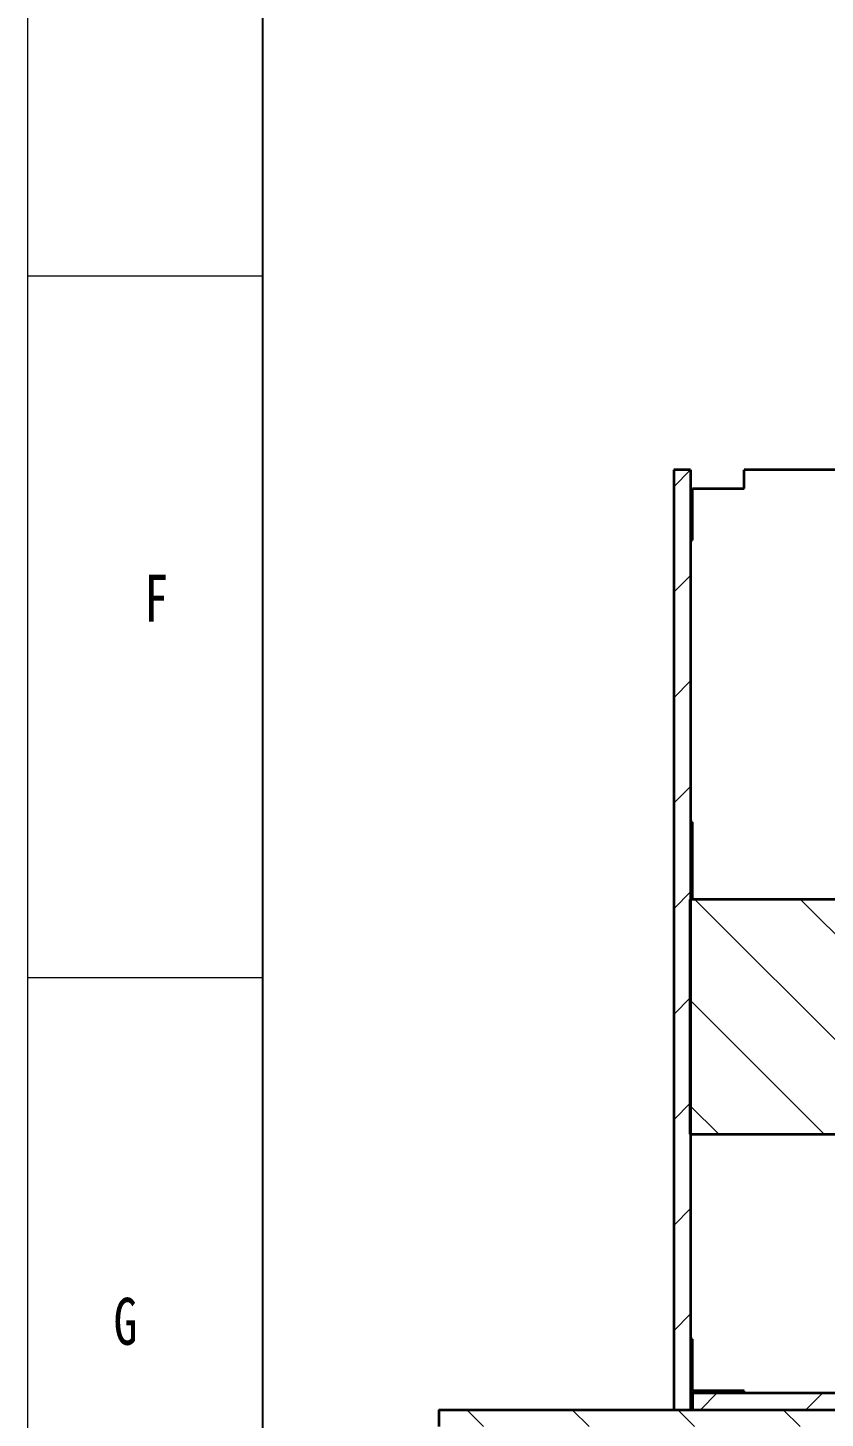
# Model space of a CAD drawing. Header units: millimetres. Extents: x 0 to 841, y 0 to 594.
# Drawn here: x 0 to 84.8, y 100.9 to 248.8 of the extents above; entities that cross this region are included whole.
import ezdxf

# ---------------------------------------------------------------- set-up
doc = ezdxf.new("R2010")
doc.units = ezdxf.units.MM
doc.styles.add('SLDTEXTSTYLE1', font='TXT', dxfattribs={"width": 0.75})
pattern_1 = [(45, (-176.602, -415.786), (-5.61266, 5.61266), [])]
pattern_2 = [(135, (-176.602, -415.786), (-5.61266, -5.61266), [])]

msp = doc.modelspace()

# ---------------------------------------------------------------- hatches: boundary and pattern name
at = {"linetype": 'Continuous', "lineweight": 18}
h = msp.add_hatch(dxfattribs=at)
h.set_pattern_fill('ANSI31', scale=2.5, style=0)
h.set_pattern_definition(pattern_1)
h.paths.add_polyline_path([(70.53, 101.79), (70.53, 201.79), (68.73, 201.79), (68.73, 101.79)], flags=0)
h = msp.add_hatch(dxfattribs=at)
h.set_pattern_fill('ANSI31', scale=2.5, angle=90, style=0)
h.set_pattern_definition(pattern_2)
h.paths.add_polyline_path([(103.99, 141.63), (103.99, 145.55), (107.99, 145.55), (107.99, 156.08), (70.49, 156.08), (70.49, 131.1), (107.99, 131.1), (107.99, 141.63)], flags=0)
h = msp.add_hatch(dxfattribs=at)
h.set_pattern_fill('ANSI31', scale=2.5, style=0)
h.set_pattern_definition(pattern_1)
h.paths.add_polyline_path([(316.73, 103.59), (70.73, 103.59), (70.73, 101.79), (316.73, 101.79)], flags=0)
h = msp.add_hatch(dxfattribs=at)
h.set_pattern_fill('ANSI31', scale=2.5, angle=90, style=0)
h.set_pattern_definition(pattern_2)
h.paths.add_polyline_path([(343.73, 101.79), (43.73, 101.79), (43.73, 99.99), (343.73, 99.99)], flags=0)

# ---------------------------------------------------------------- linework, layer by layer
at = {"color": 7, "linetype": 'Continuous', "lineweight": 18}
for p, q in [((0, 0), (0, 594)), ((25, 222.38), (0, 222.38)), ((25, 147.75), (0, 147.75))]:
    msp.add_line(p, q, dxfattribs=at)
at = {"color": 7, "linetype": 'Continuous', "lineweight": 25}
msp.add_line((25, 10), (25, 584), dxfattribs=at)
at = {"color": 7, "linetype": 'Continuous', "lineweight": 35}
for p, q in [((68.73, 201.79), (68.73, 101.79)), ((70.53, 201.79), (68.73, 201.79)), ((70.53, 201.79), (70.53, 101.79)), ((76.23, 199.79), (76.23, 201.79)), ((101.23, 201.79), (76.23, 201.79)), ((70.73, 194.29), (70.73, 199.79)), ((70.73, 199.79), (76.23, 199.79)), ((70.53, 194.29), (70.73, 194.29)), ((70.73, 164.29), (70.53, 164.29)), ((70.73, 156.08), (70.73, 164.29)), ((70.49, 131.1), (70.49, 156.08)), ((107.99, 156.08), (70.49, 156.08)), ((70.49, 131.1), (107.99, 131.1)), ((70.73, 109.29), (70.53, 109.29)), ((70.73, 103.79), (70.73, 109.29)), ((70.73, 103.59), (70.53, 103.59)), ((76.23, 103.79), (70.73, 103.79)), ((70.73, 103.59), (70.73, 101.79)), ((70.73, 103.59), (316.73, 103.59)), ((76.23, 103.59), (76.23, 103.79)), ((43.73, 101.79), (343.73, 101.79)), ((43.73, 101.79), (43.73, 99.99)), ((68.73, 101.79), (70.53, 101.79)), ((70.73, 101.79), (316.73, 101.79))]:
    msp.add_line(p, q, dxfattribs=at)

# ---------------------------------------------------------------- texts
at = {"color": 7, "linetype": 'Continuous', "lineweight": 0, "char_height": 5, "attachment_point": 1, "style": 'SLDTEXTSTYLE1'}
for s, insert in [('F', (12.39, 190.62)), ('G', (9.12, 113.7))]:
    msp.add_mtext(s, dxfattribs=dict(at, insert=insert))

doc.saveas('drawing.dxf')
